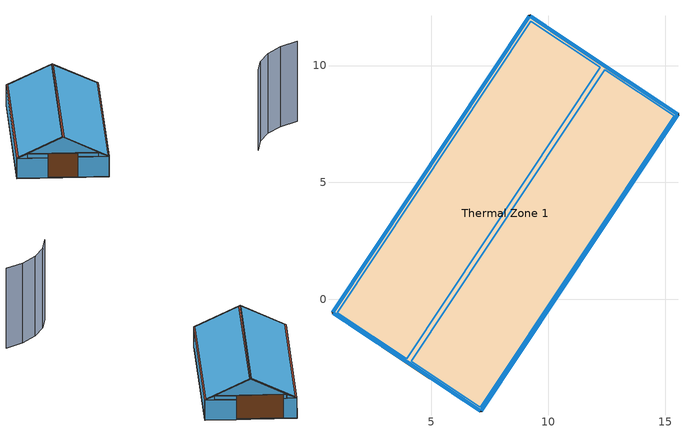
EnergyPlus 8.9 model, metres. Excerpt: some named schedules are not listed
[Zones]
Thermal Zone 1
 floor ground (Plancher Serre): 9.21,12.13 15.55,7.91 7.12,-4.78 0.77,-0.57 z0
 wall outside (Mur serre 1): 7.12,-4.78 15.55,7.91 / 9.21,12.13 0.77,-0.57 z0:1.83; 12.38,10.02,3.66 15.55,7.91,1.83 15.55,7.91,0 9.21,12.13,0 9.21,12.13,1.83; 3.95,-2.67,3.66 0.77,-0.57,1.83 0.77,-0.57,0 7.12,-4.78,0 7.12,-4.78,1.83
 window (Mur polycarbonate): 7.13,-4.76 15.54,7.89 / 9.19,12.11 0.79,-0.55 z0.06:1.8; 15.54,7.92 13.38,9.36 z0.01:1.81; 10.13,11.51 9.22,12.12 / 5.01,-3.38 7.09,-4.76 z0.03:1.82; 10.13,11.51 9.94,11.64 z1.85:2.16; 14.87,8.37 13.39,9.35 z1.84:2.16; 0.81,-0.59 2.89,-1.97 z0.04:1.82; 1.51,-1.06 2.89,-1.97 z1.84:2.19; 5.01,-3.38 6.38,-4.29 z1.84:2.18; 14.89,8.35,2.16 15.5,7.95,1.85 14.89,8.35,1.85; 12.38,10.02,3.63 14.86,8.37,2.2 9.94,11.64,2.2; 9.89,11.67,2.16 9.89,11.67,1.85 9.27,12.08,1.85; 3.95,-2.68,3.62 1.52,-1.06,2.22 6.37,-4.28,2.22; 1.5,-1.05,2.18 0.82,-0.6,1.84 1.5,-1.05,1.84; 6.41,-4.31,2.18 6.41,-4.31,1.84 7.06,-4.74,1.84
 door (Exterior Door): 13.35,9.38 10.16,11.49 z0.1:2.17; 2.93,-2 4.96,-3.35 z0.06:2.19
 roof outside (Mur serre 1): 3.95,-2.67,3.66 7.12,-4.78,1.83 15.55,7.91,1.83 12.38,10.02,3.66; 12.38,10.02,3.66 9.21,12.13,1.83 0.77,-0.57,1.83 3.95,-2.67,3.66
 skylight (Construction polyethylene): 4.14,-2.65,3.59 7.1,-4.62,1.88 15.39,7.85,1.88 12.42,9.82,3.59; 12.23,9.93,3.62 9.26,11.89,1.91 0.98,-0.57,1.91 3.95,-2.54,3.62
shading: 23.06,-9.41 21.28,-9.48 / 21.28,-9.48 19.59,-10.01 / 19.59,-10.01 18.09,-10.96 / 18.09,-10.96 16.89,-12.27 z2.44:9.63
[Building]
Building 1: North Axis {deg}=0; Temperature Convergence Tolerance Value {deltaC}=0.4
[Site:Location]
Montreal Int'l: Latitude {deg}=45.47; Longitude {deg}=-73.75; Time Zone {hr}=-5; Elevation {m}=36
[Site:GroundTemperature:BuildingSurface]
2.47, 4.08, 7.22, 10.18, 16.02, 19.43, 20.55, 18.9, 14.61, 10.29, 6.04, 3.24
[SizingPeriod:DesignDay] Day of Month=21; Dry-Bulb Temperature Range Modifier Type=DefaultMultipliers; Barometric Pressure {Pa}=100893; Rain Indicator=No; Snow Indicator=No; Daylight Saving Time Indicator=No
Name | Month | Day Type | Maximum Dry-Bulb Temperature {C} | Daily Dry-Bulb Temperature Range {deltaC} | Humidity Condition Type | Wetbulb or DewPoint at Maximum Dry-Bulb {C} | Wind Speed {m/s} | Wind Direction {deg} | Solar Model Indicator | ASHRAE Clear Sky Optical Depth for Beam Irradiance (taub) | ASHRAE Clear Sky Optical Depth for Diffuse Irradiance (taud) | Enthalpy at Maximum Dry-Bulb {J/kg} | Sky Clearness
Montreal Int'l Ann Clg .4% Condns DB=>MWB | 7 | SummerDesignDay | 30 | 9.3 | Wetbulb | 22.1 | 4.9 | 220 | ASHRAETau | 0.465 | 1.966
Montreal Int'l Ann Clg .4% Condns DP=>MDB | 7 | SummerDesignDay | 26 | 9.3 | Dewpoint | 21.6 | 4.9 | 220 | ASHRAETau | 0.465 | 1.966
Montreal Int'l Ann Clg .4% Condns Enth=>MDB | 7 | SummerDesignDay | 28.1 | 9.3 | Enthalpy |  | 4.9 | 220 | ASHRAETau | 0.465 | 1.966 | 69300
Montreal Int'l Ann Clg .4% Condns WB=>MDB | 7 | SummerDesignDay | 28.1 | 9.3 | Wetbulb | 23.2 | 4.9 | 220 | ASHRAETau | 0.465 | 1.966
Montreal Int'l Ann Htg 99.6% Condns DB | 1 | WinterDesignDay | -23.7 | 0 | Wetbulb | -23.7 | 3.9 | 260 | ASHRAEClearSky |  |  |  | 0
Montreal Int'l Ann Htg Wind 99.6% Condns WS=>MCDB | 1 | WinterDesignDay | -5.3 | 0 | Wetbulb | -5.3 | 12.9 | 260 | ASHRAEClearSky |  |  |  | 0
Montreal Int'l Ann Hum_n 99.6% Condns DP=>MCDB | 1 | WinterDesignDay | -23 | 0 | Dewpoint | -30.5 | 3.9 | 260 | ASHRAEClearSky |  |  |  | 0
[Material] Thermal Absorptance=0.9
Name | Roughness | Thickness {m} | Conductivity {W/m-K} | Density {kg/m3} | Specific Heat {J/kg-K} | Solar Absorptance | Visible Absorptance
F08 Metal surface | Smooth | 0.0008 | 45.28 | 7824 | 500 | 0.7 | 0.7
I01 25mm insulation board | MediumRough | 0.0254 | 0.03 | 43 | 1210 | 0.6 | 0.6
Metal Decking 2 | MediumSmooth | 0.003 | 45.006 | 7680 | 418.4 | 0.6 | 0.6
[Material:NoMass]
CP02 CARPET PAD: Roughness=Smooth; Thermal Resistance {m2-K/W}=0.1; Thermal Absorptance=0.9; Solar Absorptance=0.8; Visible Absorptance=0.8
[WindowMaterial:Blind]
Window Material Blind 1: Slat Orientation=Horizontal; Slat Width {m}=0.025; Slat Separation {m}=0.01875; Slat Thickness {m}=0.001; Slat Angle {deg}=45; Slat Conductivity {W/m-K}=221; Slat Beam Solar Transmittance=0; Front Side Slat Beam Solar Reflectance=0.5; Back Side Slat Beam Solar Reflectance=0.5; Slat Diffuse Solar Transmittance=0; Front Side Slat Diffuse Solar Reflectance=0.5; Back Side Slat Diffuse Solar Reflectance=0.5; Slat Beam Visible Transmittance=0; Front Side Slat Beam Visible Reflectance=0.5; Back Side Slat Beam Visible Reflectance=0.5; Slat Diffuse Visible Transmittance=0; Front Side Slat Diffuse Visible Reflectance=0.5; Back Side Slat Diffuse Visible Reflectance=0.5; Slat Infrared Hemispherical Transmittance=0; Front Side Slat Infrared Hemispherical Emissivity=0.9; Back Side Slat Infrared Hemispherical Emissivity=0.9; Blind to Glass Distance {m}=0.05; Blind Top Opening Multiplier=0.5; Blind Bottom Opening Multiplier=0.5; Blind Left Side Opening Multiplier=0.5; Blind Right Side Opening Multiplier=0.5; Minimum Slat Angle {deg}=0; Maximum Slat Angle {deg}=180
[WindowMaterial:SimpleGlazingSystem]
Name | U-Factor {W/m2-K} | Solar Heat Gain Coefficient | Visible Transmittance
Polycarbonate | 2.925 | 0.81 | 0.79
Polyethylene | 3.9 | 0.6 | 0.9
[WindowProperty:ShadingControl]
Shading Control 1: Shading Type=InteriorBlind; Shading Control Type=OnIfHighSolarOnWindow; Setpoint {BasedOnField A4}=27; Shading Control Is Scheduled=No; Glare Control Is Active=No; Shading Device Material=Window Material Blind 1
[Construction]
Construction polyethylene: Polyethylene
Exterior Door: F08 Metal surface, I01 25mm insulation board
Mur polycarbonate: Polycarbonate
Mur serre 1: Metal Decking 2
Plancher Serre: CP02 CARPET PAD
[Zone]
Thermal Zone 1
[OtherEquipment] Fuel Type=None; Zone or ZoneList=Thermal Zone 1; Design Level Calculation Method=EquipmentLevel
Name | Schedule | Design Level {W} | Fraction Latent
Other Equipment 3 | Sensible plants loads hourly | -16542
Other Equipment 4 | Latent plants loads hourly | 19812 | 1
[ZoneControl:Thermostat]
Thermal Zone 1 Thermostat: Zone or ZoneList=Thermal Zone 1; Control Type Schedule=Thermal Zone 1 Thermostat Schedule; Control Object Type 1=ThermostatSetpoint:DualSetpoint; Control Name 1=Thermostat Setpoint Dual Setpoint 1
[ThermostatSetpoint:DualSetpoint]
Thermostat Setpoint Dual Setpoint 1: Heating Setpoint Temperature Schedule=Serre HtgStp; Cooling Setpoint Temperature Schedule=Serre ClgStp
[ZoneVentilation:DesignFlowRate]
Natural Ventilation: Zone or ZoneList=Thermal Zone 1; Schedule=Always On Discrete; Design Flow Rate Calculation Method=Flow/Zone; Design Flow Rate {m3/s}=3; Flow Rate per Zone Floor Area {m3/s-m2}=0; Flow Rate per Person {m3/s-person}=0; Air Changes per Hour {1/hr}=0; Ventilation Type=Natural; Fan Pressure Rise {Pa}=0; Fan Total Efficiency=1; Constant Term Coefficient=0.606; Temperature Term Coefficient=0.03636; Velocity Term Coefficient=0.1177; Velocity Squared Term Coefficient=0; Minimum Indoor Temperature {C}=24; Maximum Indoor Temperature {C}=100; Delta Temperature {deltaC}=0; Minimum Outdoor Temperature {C}=5.68434e-14; Maximum Outdoor Temperature {C}=100; Maximum Wind Speed {m/s}=40
[ZoneHVAC:UnitHeater]
CV Unit Heater Gas: Availability Schedule=Gaz heater Avaibility; Supply Air Fan=CV Unit Heater Fan; Maximum Supply Air Flow Rate {m3/s}=Autosize; Heating Coil=Unit Heater Gas Htg Coil; Supply Air Fan Operation During No Heating=No; Maximum Hot Water or Steam Flow Rate {m3/s}=Autosize; Minimum Hot Water or Steam Flow Rate {m3/s}=0; Heating Convergence Tolerance=0.001
[Fan:ConstantVolume]
CV Unit Heater Fan: Availability Schedule=Always On Discrete hvac_library; Fan Total Efficiency=0.7; Pressure Rise {Pa}=250; Maximum Flow Rate {m3/s}=AutoSize; Motor Efficiency=0.9; Motor In Airstream Fraction=1
[Coil:Heating:Fuel]
Unit Heater Gas Htg Coil: Availability Schedule=Always On Discrete hvac_library; Fuel Type=NaturalGas; Burner Efficiency=0.93; Nominal Capacity {W}=AutoSize; Parasitic Electric Load {W}=0; Parasitic Fuel Load {W}=0
[ZoneHVAC:Dehumidifier:DX]
Zone HVAC Dehumidifier: Availability Schedule=Always On Discrete hvac_library; Rated Water Removal {L/day}=450; Rated Energy Factor {L/kWh}=3.412; Rated Air Flow Rate {m3/s}=0.12036; Water Removal Curve=Dehumidifier Water Removal Curve; Energy Factor Curve=Dehumidifier Energy Factor Curve; Part Load Fraction Correlation Curve=Dehumidifier Part Load Curve; Minimum Dry-Bulb Temperature for Dehumidifier Operation {C}=-10; Maximum Dry-Bulb Temperature for Dehumidifier Operation {C}=35; Off-Cycle Parasitic Electric Load {W}=0
[Zone equipment]
Thermal Zone 1: CV Unit Heater Gas, Zone HVAC Dehumidifier
[Sizing:Zone]
Thermal Zone 1: Zone Cooling Design Supply Air Temperature Input Method=SupplyAirTemperature; Zone Cooling Design Supply Air Temperature {C}=14; Zone Cooling Design Supply Air Temperature Difference {deltaC}=11.11; Zone Heating Design Supply Air Temperature Input Method=SupplyAirTemperature; Zone Heating Design Supply Air Temperature {C}=40; Zone Heating Design Supply Air Temperature Difference {deltaC}=11.11; Zone Cooling Design Supply Air Humidity Ratio {kgWater/kgDryAir}=0.0085; Zone Heating Design Supply Air Humidity Ratio {kgWater/kgDryAir}=0.008; Design Specification Outdoor Air Object=Serre OA; Cooling Design Air Flow Method=DesignDay; Cooling Design Air Flow Rate {m3/s}=0; Cooling Minimum Air Flow per Zone Floor Area {m3/s-m2}=0.000762; Cooling Minimum Air Flow {m3/s}=0; Cooling Minimum Air Flow Fraction=0; Heating Design Air Flow Method=DesignDay; Heating Design Air Flow Rate {m3/s}=0; Heating Maximum Air Flow per Zone Floor Area {m3/s-m2}=0.002032; Heating Maximum Air Flow {m3/s}=0.141576; Heating Maximum Air Flow Fraction=0.3; Design Specification Zone Air Distribution Object=Thermal Zone 1 Design Spec Zone Air Dist; Account for Dedicated Outdoor Air System=No
[DesignSpecification:ZoneAirDistribution]
Thermal Zone 1 Design Spec Zone Air Dist: Zone Air Distribution Effectiveness in Cooling Mode=1; Zone Air Distribution Effectiveness in Heating Mode=1
[DesignSpecification:OutdoorAir]
Serre OA: Outdoor Air Method=Sum; Outdoor Air Flow per Person {m3/s-person}=0; Outdoor Air Flow per Zone Floor Area {m3/s-m2}=0; Outdoor Air Flow per Zone {m3/s}=0; Outdoor Air Flow Air Changes per Hour {1/hr}=0
[EnergyManagementSystem:Sensor] Output:Variable or Output:Meter Index Key=Zone HVAC Dehumidifier
Name | Output:Variable or Output:Meter
Energy_Management_System_Sensor_1 | Zone Dehumidifier Sensible Heating Rate
Energy_Management_System_Sensor_2 | Zone Dehumidifier Electric Power
[Schedule:Compact]
Thermal Zone 1 Thermostat Schedule: Through: 12/31, For: AllDays, Until: 24:00, 4
[Schedule:Day:Interval]
Schedule Day 18: No, 05:00, 16, 21:00, 20, 24:00, 16
Schedule Day 19; Schedule Day 20: No, 09:00, 18, 17:00, 18.4, 24:00, 18
Schedule Day 21: No, 05:00, 24, 21:00, 28, 24:00, 24
Schedule Day 22; Schedule Day 23: No, 09:00, 23.5, 17:00, 22.8, 24:00, 23.5
Schedule Day 7: No, 24:00, 1
Schedule Day 8: No, 04:00, 0.2, 20:00, 0, 24:00, 0.2
[Schedule:Week:Daily]
Schedule:Week:Daily {63805f88-0086-48f0-aa2d-4c222e4f1cad}: Schedule Day 18, Schedule Day 18, Schedule Day 18, Schedule Day 18, Schedule Day 18, Schedule Day 18, Schedule Day 18, Schedule Day 18, Schedule Day 19, Schedule Day 20, Schedule Day 18, Schedule Day 18
Schedule:Week:Daily {0cde46d9-9ee3-45aa-ba7a-b70daf370de8}: Schedule Day 21, Schedule Day 21, Schedule Day 21, Schedule Day 21, Schedule Day 21, Schedule Day 21, Schedule Day 21, Schedule Day 21, Schedule Day 22, Schedule Day 23, Schedule Day 21, Schedule Day 21
Schedule:Week:Daily {a31d8d84-e7f5-4853-a284-3f5ee228a50d}; Schedule:Week:Daily {60f4e962-72a7-4d05-aaaf-edf71cf7aca9}: Schedule Day 7, Schedule Day 7, Schedule Day 7, Schedule Day 7, Schedule Day 7, Schedule Day 7, Schedule Day 7, Schedule Day 7, Schedule Day 7, Schedule Day 7, Schedule Day 7, Schedule Day 7
Schedule:Week:Daily {2ea79758-be03-4d8e-9a44-b8aa76aae9fd}: Schedule Day 7, Schedule Day 8, Schedule Day 8, Schedule Day 8, Schedule Day 8, Schedule Day 8, Schedule Day 8, Schedule Day 7, Schedule Day 7, Schedule Day 7, Schedule Day 7, Schedule Day 7
Schedule:Week:Daily {0a002940-8555-4515-9feb-064f67ad4862}: Schedule Day 8, Schedule Day 8, Schedule Day 8, Schedule Day 8, Schedule Day 8, Schedule Day 8, Schedule Day 8, Schedule Day 7, Schedule Day 7, Schedule Day 7, Schedule Day 7, Schedule Day 7
Schedule:Week:Daily {1afb28b8-702f-4212-8015-50264b70ebf8}: Schedule Day 8, Schedule Day 8, Schedule Day 8, Schedule Day 8, Schedule Day 8, Schedule Day 7, Schedule Day 7, Schedule Day 7, Schedule Day 7, Schedule Day 7, Schedule Day 7, Schedule Day 7
[Schedule:Year]
Serre HtgStp: Schedule:Week:Daily {63805f88-0086-48f0-aa2d-4c222e4f1cad}, 1, 1, 12, 31
Serre ClgStp: Schedule:Week:Daily {0cde46d9-9ee3-45aa-ba7a-b70daf370de8}, 1, 1, 12, 31
Gaz heater Avaibility: Schedule:Week:Daily {a31d8d84-e7f5-4853-a284-3f5ee228a50d}, 1, 1, 4, 29, Schedule:Week:Daily {2ea79758-be03-4d8e-9a44-b8aa76aae9fd}, 4, 30, 5, 6, Schedule:Week:Daily {0a002940-8555-4515-9feb-064f67ad4862}, 5, 7, 8, 26, Schedule:Week:Daily {1afb28b8-702f-4212-8015-50264b70ebf8}, 8, 27, 9, 2, Schedule:Week:Daily {60f4e962-72a7-4d05-aaaf-edf71cf7aca9}, 9, 3, 12, 31
[Schedule:Constant] Hourly Value=1
Always On Discrete hvac_library; Always On Discrete
[Curve:Biquadratic] Minimum Value of x {BasedOnField A2}=21; Maximum Value of x {BasedOnField A2}=32.22; Minimum Value of y {BasedOnField A3}=40; Maximum Value of y {BasedOnField A3}=80
Name | Coefficient1 Constant | Coefficient2 x | Coefficient3 x**2 | Coefficient4 y | Coefficient5 y**2 | Coefficient6 x*y
Dehumidifier Water Removal Curve | -2.72488 | 0.100712 | -0.000990538 | 0.050053 | -0.000203629 | -0.000341751
Dehumidifier Energy Factor Curve | -2.38832 | 0.0930477 | -0.0013697 | 0.0665337 | -0.000343198 | -0.00056249
[Curve:Quadratic]
Dehumidifier Part Load Curve: Coefficient1 Constant=0.95; Coefficient2 x=0.05; Coefficient3 x**2=0; Minimum Value of x {BasedOnField A2}=0; Maximum Value of x {BasedOnField A2}=1
